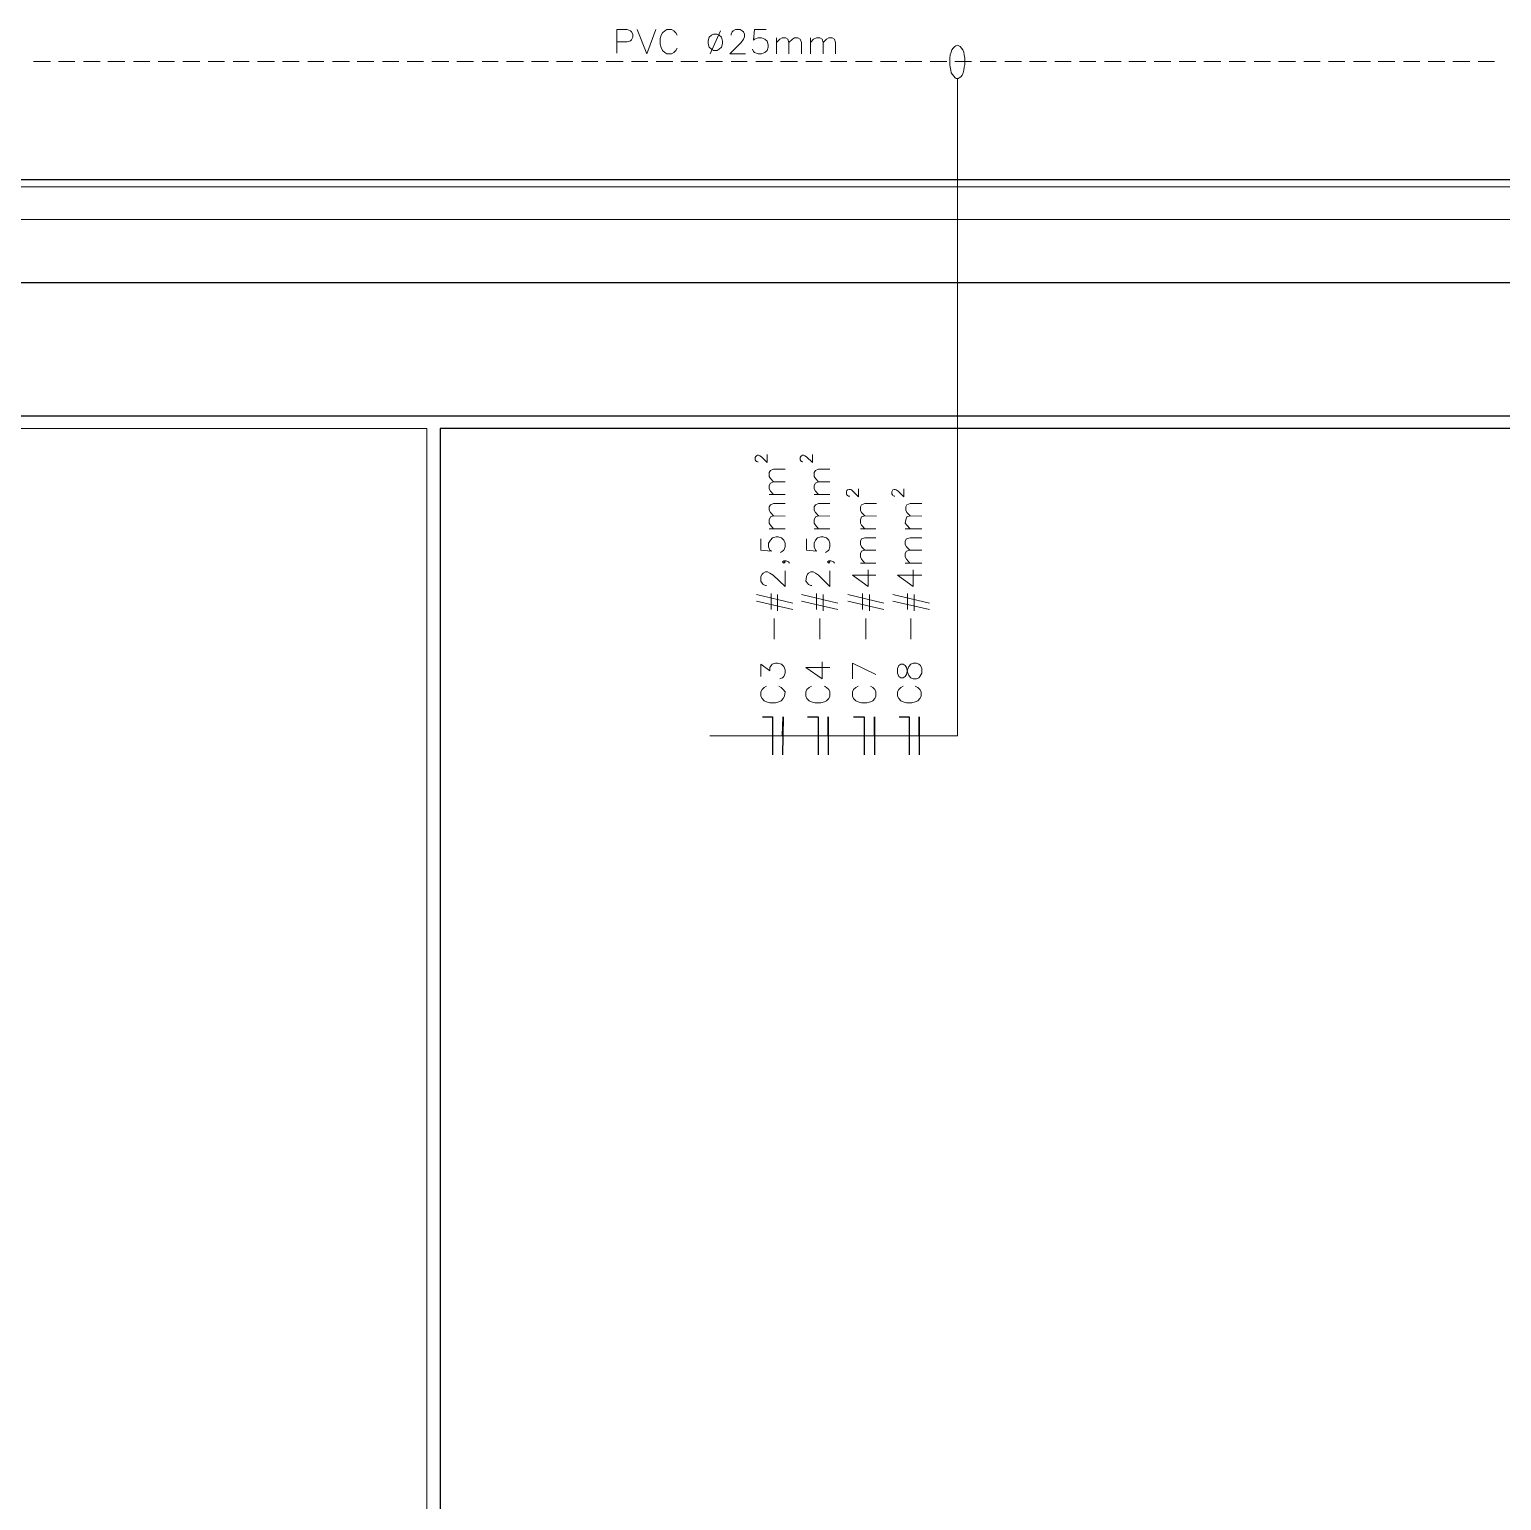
# Model space of a CAD drawing. Header units: millimetres. Extents: x 3240 to 3412, y 1366 to 1426.
# Drawn here: x 3270.64 to 3281.73, y 1405.87 to 1416.95 of the extents above; entities that cross this region are included whole.
import ezdxf

# ---------------------------------------------------------------- set-up
doc = ezdxf.new("R2010")
doc.units = ezdxf.units.MM

msp = doc.modelspace()

# ---------------------------------------------------------------- linework, layer by layer
at = {"color": 7, "linetype": 'Continuous', "lineweight": 15, "true_color": 0x000007}
for points in [[(3275.063, 1416.768), (3275.063, 1416.946), (3275.139, 1416.946), (3275.165, 1416.936), (3275.173, 1416.928), (3275.182, 1416.912), (3275.182, 1416.887), (3275.173, 1416.869), (3275.165, 1416.86), (3275.139, 1416.852), (3275.063, 1416.852)], [(3275.215, 1416.946), (3275.287, 1416.763), (3275.355, 1416.946)], [(3275.516, 1416.903), (3275.507, 1416.92), (3275.491, 1416.936), (3275.473, 1416.946), (3275.44, 1416.946), (3275.423, 1416.936), (3275.405, 1416.92), (3275.397, 1416.903), (3275.388, 1416.879), (3275.388, 1416.836), (3275.397, 1416.811), (3275.405, 1416.789), (3275.423, 1416.773), (3275.44, 1416.763), (3275.473, 1416.763), (3275.491, 1416.773), (3275.507, 1416.789), (3275.516, 1416.806)], [(3275.842, 1416.936), (3275.765, 1416.763), (3275.765, 1416.763)], [(3275.923, 1416.903), (3275.923, 1416.912), (3275.931, 1416.928), (3275.939, 1416.936), (3275.956, 1416.946), (3275.99, 1416.946), (3276.007, 1416.936), (3276.015, 1416.928), (3276.023, 1416.912), (3276.023, 1416.89), (3276.015, 1416.874), (3275.999, 1416.849), (3275.914, 1416.763), (3276.032, 1416.763)], [(3276.186, 1416.946), (3276.1, 1416.946), (3276.091, 1416.865), (3276.1, 1416.874), (3276.126, 1416.882), (3276.151, 1416.882), (3276.176, 1416.874), (3276.194, 1416.857), (3276.202, 1416.831), (3276.202, 1416.814), (3276.194, 1416.789), (3276.176, 1416.773), (3276.151, 1416.763), (3276.126, 1416.763), (3276.1, 1416.773), (3276.091, 1416.781), (3276.083, 1416.798)], [(3276.265, 1416.882), (3276.265, 1416.763), (3276.265, 1416.763)], [(3276.265, 1416.849), (3276.291, 1416.874), (3276.308, 1416.882), (3276.333, 1416.882), (3276.349, 1416.874), (3276.358, 1416.849), (3276.358, 1416.763)], [(3276.358, 1416.849), (3276.384, 1416.874), (3276.401, 1416.882), (3276.425, 1416.882), (3276.444, 1416.874), (3276.452, 1416.849), (3276.452, 1416.763)], [(3276.52, 1416.882), (3276.52, 1416.763), (3276.52, 1416.763)], [(3276.52, 1416.849), (3276.544, 1416.874), (3276.566, 1416.882), (3276.591, 1416.882), (3276.609, 1416.874), (3276.617, 1416.849), (3276.617, 1416.763)], [(3276.617, 1416.849), (3276.642, 1416.874), (3276.659, 1416.882), (3276.685, 1416.882), (3276.702, 1416.874), (3276.71, 1416.849), (3276.71, 1416.763)], [(3270.668, 1416.705), (3270.796, 1416.705), (3270.796, 1416.705)], [(3270.858, 1416.705), (3270.981, 1416.705), (3270.981, 1416.705)], [(3271.045, 1416.705), (3271.171, 1416.705), (3271.171, 1416.705)], [(3271.23, 1416.705), (3271.358, 1416.705), (3271.358, 1416.705)], [(3271.422, 1416.705), (3271.545, 1416.705), (3271.545, 1416.705)], [(3271.608, 1416.705), (3271.73, 1416.705), (3271.73, 1416.705)], [(3271.794, 1416.705), (3271.922, 1416.705), (3271.922, 1416.705)], [(3271.985, 1416.705), (3272.107, 1416.705), (3272.107, 1416.705)], [(3272.172, 1416.705), (3272.294, 1416.705), (3272.294, 1416.705)], [(3272.357, 1416.705), (3272.484, 1416.705), (3272.484, 1416.705)], [(3272.544, 1416.705), (3272.671, 1416.705), (3272.671, 1416.705)], [(3272.734, 1416.705), (3272.856, 1416.705), (3272.856, 1416.705)], [(3272.921, 1416.705), (3273.048, 1416.705), (3273.048, 1416.705)], [(3273.106, 1416.705), (3273.233, 1416.705), (3273.233, 1416.705)], [(3273.298, 1416.705), (3273.42, 1416.705), (3273.42, 1416.705)], [(3273.483, 1416.705), (3273.605, 1416.705), (3273.605, 1416.705)], [(3273.67, 1416.705), (3273.797, 1416.705), (3273.797, 1416.705)], [(3273.857, 1416.705), (3273.983, 1416.705), (3273.983, 1416.705)], [(3274.047, 1416.705), (3274.169, 1416.705), (3274.169, 1416.705)], [(3274.232, 1416.705), (3274.36, 1416.705), (3274.36, 1416.705)], [(3274.419, 1416.705), (3274.547, 1416.705), (3274.547, 1416.705)], [(3274.609, 1416.705), (3274.732, 1416.705), (3274.732, 1416.705)], [(3274.796, 1416.705), (3274.919, 1416.705), (3274.919, 1416.705)], [(3274.982, 1416.705), (3275.109, 1416.705), (3275.109, 1416.705)], [(3275.173, 1416.705), (3275.296, 1416.705), (3275.296, 1416.705)], [(3275.359, 1416.705), (3275.483, 1416.705), (3275.483, 1416.705)], [(3275.545, 1416.705), (3275.673, 1416.705), (3275.673, 1416.705)], [(3275.732, 1416.705), (3275.858, 1416.705), (3275.858, 1416.705)], [(3275.923, 1416.705), (3276.045, 1416.705), (3276.045, 1416.705)], [(3276.108, 1416.705), (3276.235, 1416.705), (3276.235, 1416.705)], [(3276.295, 1416.705), (3276.422, 1416.705), (3276.422, 1416.705)], [(3276.485, 1416.705), (3276.609, 1416.705), (3276.609, 1416.705)], [(3276.672, 1416.705), (3276.794, 1416.705), (3276.794, 1416.705)], [(3276.859, 1416.705), (3276.984, 1416.705), (3276.984, 1416.705)], [(3277.049, 1416.705), (3277.171, 1416.705), (3277.171, 1416.705)], [(3277.234, 1416.705), (3277.358, 1416.705), (3277.358, 1416.705)], [(3277.421, 1416.705), (3277.548, 1416.705), (3277.548, 1416.705)], [(3277.608, 1416.705), (3277.734, 1416.705), (3277.734, 1416.705)], [(3277.798, 1416.705), (3277.92, 1416.705), (3277.92, 1416.705)], [(3277.985, 1416.705), (3278.111, 1416.705), (3278.111, 1416.705)], [(3278.17, 1416.705), (3278.298, 1416.705), (3278.298, 1416.705)], [(3278.36, 1416.705), (3278.484, 1416.705), (3278.484, 1416.705)], [(3278.547, 1416.705), (3278.67, 1416.705), (3278.67, 1416.705)], [(3278.734, 1416.705), (3278.86, 1416.705), (3278.86, 1416.705)], [(3278.919, 1416.705), (3279.047, 1416.705), (3279.047, 1416.705)], [(3279.11, 1416.705), (3279.234, 1416.705), (3279.234, 1416.705)], [(3279.297, 1416.705), (3279.424, 1416.705), (3279.424, 1416.705)], [(3279.483, 1416.705), (3279.611, 1416.705), (3279.611, 1416.705)], [(3279.674, 1416.705), (3279.796, 1416.705), (3279.796, 1416.705)], [(3279.861, 1416.705), (3279.986, 1416.705), (3279.986, 1416.705)], [(3280.046, 1416.705), (3280.173, 1416.705), (3280.173, 1416.705)], [(3280.236, 1416.705), (3280.36, 1416.705), (3280.36, 1416.705)], [(3280.423, 1416.705), (3280.545, 1416.705), (3280.545, 1416.705)], [(3280.61, 1416.705), (3280.737, 1416.705), (3280.737, 1416.705)], [(3280.795, 1416.705), (3280.922, 1416.705), (3280.922, 1416.705)], [(3280.987, 1416.705), (3281.109, 1416.705), (3281.109, 1416.705)], [(3281.172, 1416.705), (3281.299, 1416.705), (3281.299, 1416.705)], [(3281.359, 1416.705), (3281.486, 1416.705), (3281.486, 1416.705)], [(3281.549, 1416.705), (3281.672, 1416.705), (3281.672, 1416.705)], [(3277.628, 1416.578), (3277.628, 1411.627), (3277.628, 1411.627)], [(3276.126, 1413.69), (3276.121, 1413.69), (3276.113, 1413.693), (3276.108, 1413.698), (3276.105, 1413.706), (3276.105, 1413.723), (3276.108, 1413.731), (3276.113, 1413.736), (3276.121, 1413.741), (3276.129, 1413.741), (3276.138, 1413.736), (3276.151, 1413.728), (3276.194, 1413.685), (3276.194, 1413.744)], [(3276.463, 1413.69), (3276.46, 1413.69), (3276.452, 1413.693), (3276.447, 1413.698), (3276.444, 1413.706), (3276.444, 1413.723), (3276.447, 1413.731), (3276.452, 1413.736), (3276.46, 1413.741), (3276.468, 1413.741), (3276.477, 1413.736), (3276.49, 1413.728), (3276.536, 1413.685), (3276.536, 1413.744)], [(3276.243, 1413.538), (3276.219, 1413.563), (3276.21, 1413.579), (3276.21, 1413.609), (3276.219, 1413.625), (3276.243, 1413.635), (3276.329, 1413.635)], [(3276.582, 1413.538), (3276.558, 1413.563), (3276.549, 1413.579), (3276.549, 1413.609), (3276.558, 1413.625), (3276.582, 1413.635), (3276.667, 1413.635)], [(3276.243, 1413.443), (3276.219, 1413.47), (3276.21, 1413.486), (3276.21, 1413.511), (3276.219, 1413.529), (3276.243, 1413.538), (3276.329, 1413.538)], [(3276.582, 1413.443), (3276.558, 1413.47), (3276.549, 1413.486), (3276.549, 1413.511), (3276.558, 1413.529), (3276.582, 1413.538), (3276.667, 1413.538)], [(3276.816, 1413.432), (3276.807, 1413.432), (3276.799, 1413.435), (3276.794, 1413.44), (3276.791, 1413.448), (3276.791, 1413.465), (3276.794, 1413.473), (3276.799, 1413.478), (3276.811, 1413.481), (3276.821, 1413.481), (3276.829, 1413.478), (3276.84, 1413.47), (3276.883, 1413.427), (3276.883, 1413.486)], [(3277.155, 1413.432), (3277.15, 1413.432), (3277.142, 1413.435), (3277.138, 1413.44), (3277.133, 1413.448), (3277.133, 1413.465), (3277.138, 1413.473), (3277.142, 1413.478), (3277.15, 1413.481), (3277.158, 1413.481), (3277.166, 1413.478), (3277.18, 1413.47), (3277.223, 1413.427), (3277.223, 1413.486)], [(3276.21, 1413.443), (3276.329, 1413.443), (3276.329, 1413.443)], [(3276.243, 1413.283), (3276.219, 1413.308), (3276.21, 1413.326), (3276.21, 1413.351), (3276.219, 1413.367), (3276.243, 1413.376), (3276.329, 1413.376)], [(3276.549, 1413.443), (3276.667, 1413.443), (3276.667, 1413.443)], [(3276.582, 1413.283), (3276.558, 1413.308), (3276.549, 1413.326), (3276.549, 1413.351), (3276.558, 1413.367), (3276.582, 1413.376), (3276.667, 1413.376)], [(3276.93, 1413.283), (3276.905, 1413.308), (3276.897, 1413.326), (3276.897, 1413.351), (3276.905, 1413.367), (3276.93, 1413.376), (3277.019, 1413.376)], [(3277.272, 1413.283), (3277.247, 1413.308), (3277.239, 1413.326), (3277.239, 1413.351), (3277.247, 1413.367), (3277.272, 1413.376), (3277.358, 1413.376)], [(3276.243, 1413.185), (3276.219, 1413.212), (3276.21, 1413.228), (3276.21, 1413.253), (3276.219, 1413.275), (3276.243, 1413.283), (3276.329, 1413.28)], [(3276.582, 1413.185), (3276.558, 1413.212), (3276.549, 1413.228), (3276.549, 1413.253), (3276.558, 1413.275), (3276.582, 1413.283), (3276.667, 1413.28)], [(3276.93, 1413.185), (3276.905, 1413.212), (3276.897, 1413.228), (3276.897, 1413.253), (3276.905, 1413.275), (3276.93, 1413.283), (3277.019, 1413.28)], [(3277.272, 1413.185), (3277.247, 1413.212), (3277.234, 1413.228), (3277.239, 1413.253), (3277.247, 1413.275), (3277.272, 1413.283), (3277.358, 1413.28)], [(3276.21, 1413.185), (3276.329, 1413.185), (3276.329, 1413.185)], [(3276.549, 1413.185), (3276.667, 1413.185), (3276.667, 1413.185)], [(3276.897, 1413.185), (3277.014, 1413.185), (3277.014, 1413.185)], [(3277.234, 1413.185), (3277.358, 1413.185), (3277.358, 1413.185)], [(3276.146, 1413.109), (3276.146, 1413.025), (3276.227, 1413.017), (3276.214, 1413.025), (3276.205, 1413.05), (3276.205, 1413.076), (3276.219, 1413.101), (3276.235, 1413.118), (3276.262, 1413.126), (3276.278, 1413.126), (3276.303, 1413.118), (3276.32, 1413.101), (3276.329, 1413.076), (3276.329, 1413.05), (3276.32, 1413.025), (3276.311, 1413.017), (3276.295, 1413.008)], [(3276.49, 1413.109), (3276.49, 1413.025), (3276.566, 1413.017), (3276.558, 1413.025), (3276.549, 1413.05), (3276.549, 1413.076), (3276.558, 1413.101), (3276.574, 1413.118), (3276.599, 1413.126), (3276.617, 1413.126), (3276.642, 1413.118), (3276.659, 1413.101), (3276.667, 1413.076), (3276.667, 1413.05), (3276.659, 1413.025), (3276.65, 1413.017), (3276.634, 1413.008)], [(3276.93, 1413.025), (3276.905, 1413.05), (3276.897, 1413.068), (3276.897, 1413.093), (3276.905, 1413.109), (3276.93, 1413.118), (3277.014, 1413.118)], [(3277.269, 1413.025), (3277.244, 1413.05), (3277.234, 1413.068), (3277.234, 1413.093), (3277.244, 1413.109), (3277.272, 1413.118), (3277.358, 1413.118)], [(3276.32, 1412.944), (3276.329, 1412.936), (3276.32, 1412.927), (3276.311, 1412.936), (3276.32, 1412.944), (3276.338, 1412.944), (3276.354, 1412.936), (3276.363, 1412.927)], [(3276.659, 1412.944), (3276.667, 1412.936), (3276.659, 1412.927), (3276.65, 1412.936), (3276.659, 1412.944), (3276.675, 1412.944), (3276.693, 1412.936), (3276.702, 1412.927)], [(3276.93, 1412.927), (3276.905, 1412.957), (3276.897, 1412.974), (3276.897, 1413), (3276.905, 1413.017), (3276.93, 1413.025), (3277.014, 1413.025)], [(3276.897, 1412.927), (3277.014, 1412.927), (3277.014, 1412.927)], [(3277.269, 1412.927), (3277.244, 1412.957), (3277.234, 1412.974), (3277.234, 1413), (3277.244, 1413.017), (3277.269, 1413.025), (3277.358, 1413.025)], [(3277.234, 1412.927), (3277.358, 1412.927), (3277.358, 1412.927)], [(3276.189, 1412.759), (3276.181, 1412.759), (3276.164, 1412.767), (3276.156, 1412.775), (3276.146, 1412.792), (3276.146, 1412.827), (3276.156, 1412.843), (3276.164, 1412.851), (3276.181, 1412.86), (3276.197, 1412.86), (3276.214, 1412.851), (3276.24, 1412.835), (3276.329, 1412.75), (3276.329, 1412.868)], [(3276.531, 1412.759), (3276.523, 1412.759), (3276.506, 1412.767), (3276.498, 1412.775), (3276.485, 1412.792), (3276.49, 1412.827), (3276.498, 1412.843), (3276.506, 1412.851), (3276.523, 1412.86), (3276.541, 1412.86), (3276.558, 1412.851), (3276.582, 1412.835), (3276.667, 1412.75), (3276.667, 1412.868)], [(3277.014, 1412.835), (3276.837, 1412.835), (3276.955, 1412.75), (3276.955, 1412.876)], [(3277.358, 1412.835), (3277.176, 1412.835), (3277.294, 1412.75), (3277.294, 1412.876)], [(3276.224, 1412.577), (3276.224, 1412.699), (3276.224, 1412.699)], [(3276.566, 1412.577), (3276.566, 1412.699), (3276.566, 1412.699)], [(3276.913, 1412.577), (3276.913, 1412.699), (3276.913, 1412.699)], [(3277.252, 1412.577), (3277.252, 1412.699), (3277.252, 1412.699)], [(3276.113, 1412.691), (3276.387, 1412.626), (3276.387, 1412.626)], [(3276.113, 1412.64), (3276.387, 1412.577), (3276.387, 1412.577)], [(3276.273, 1412.567), (3276.273, 1412.691), (3276.273, 1412.691)], [(3276.452, 1412.691), (3276.726, 1412.626), (3276.726, 1412.626)], [(3276.452, 1412.64), (3276.726, 1412.577), (3276.726, 1412.577)], [(3276.617, 1412.567), (3276.617, 1412.691), (3276.617, 1412.691)], [(3276.802, 1412.691), (3277.074, 1412.626), (3277.074, 1412.626)], [(3276.802, 1412.64), (3277.074, 1412.577), (3277.074, 1412.577)], [(3276.965, 1412.567), (3276.965, 1412.691), (3276.965, 1412.691)], [(3277.142, 1412.691), (3277.416, 1412.626), (3277.416, 1412.626)], [(3277.142, 1412.64), (3277.416, 1412.577), (3277.416, 1412.577)], [(3277.302, 1412.567), (3277.302, 1412.691), (3277.302, 1412.691)], [(3276.248, 1412.355), (3276.248, 1412.509), (3276.248, 1412.509)], [(3276.591, 1412.355), (3276.591, 1412.509), (3276.591, 1412.509)], [(3276.938, 1412.355), (3276.938, 1412.509), (3276.938, 1412.509)], [(3277.277, 1412.355), (3277.277, 1412.509), (3277.277, 1412.509)], [(3276.146, 1412.072), (3276.146, 1412.165), (3276.214, 1412.115), (3276.214, 1412.14), (3276.224, 1412.157), (3276.232, 1412.165), (3276.257, 1412.173), (3276.273, 1412.173), (3276.303, 1412.165), (3276.32, 1412.148), (3276.329, 1412.124), (3276.329, 1412.097), (3276.32, 1412.072), (3276.311, 1412.064), (3276.291, 1412.056)], [(3276.667, 1412.14), (3276.485, 1412.14), (3276.609, 1412.056), (3276.609, 1412.183)], [(3277.014, 1412.089), (3276.837, 1412.173), (3276.837, 1412.056)], [(3276.189, 1412), (3276.172, 1411.991), (3276.156, 1411.975), (3276.146, 1411.958), (3276.146, 1411.924), (3276.156, 1411.907), (3276.172, 1411.89), (3276.189, 1411.882), (3276.214, 1411.874), (3276.257, 1411.874), (3276.281, 1411.882), (3276.3, 1411.89), (3276.316, 1411.907), (3276.324, 1411.924), (3276.329, 1411.958), (3276.316, 1411.975), (3276.3, 1411.991), (3276.281, 1412)], [(3276.528, 1412), (3276.511, 1411.991), (3276.493, 1411.975), (3276.485, 1411.958), (3276.485, 1411.924), (3276.493, 1411.907), (3276.511, 1411.89), (3276.528, 1411.882), (3276.553, 1411.874), (3276.599, 1411.874), (3276.625, 1411.882), (3276.642, 1411.89), (3276.659, 1411.907), (3276.667, 1411.924), (3276.667, 1411.958), (3276.659, 1411.975), (3276.642, 1411.991), (3276.625, 1412)], [(3276.879, 1412), (3276.862, 1411.991), (3276.845, 1411.975), (3276.837, 1411.958), (3276.837, 1411.924), (3276.845, 1411.907), (3276.862, 1411.89), (3276.879, 1411.882), (3276.905, 1411.874), (3276.946, 1411.874), (3276.973, 1411.882), (3276.989, 1411.89), (3277.006, 1411.907), (3277.014, 1411.924), (3277.014, 1411.958), (3277.006, 1411.975), (3276.989, 1411.991), (3276.973, 1412)], [(3277.218, 1412), (3277.201, 1411.991), (3277.185, 1411.975), (3277.176, 1411.958), (3277.176, 1411.924), (3277.185, 1411.907), (3277.201, 1411.89), (3277.218, 1411.882), (3277.244, 1411.874), (3277.285, 1411.874), (3277.31, 1411.882), (3277.328, 1411.89), (3277.345, 1411.907), (3277.353, 1411.924), (3277.353, 1411.958), (3277.345, 1411.975), (3277.328, 1411.991), (3277.31, 1412)], [(3275.762, 1411.627), (3277.628, 1411.627), (3277.628, 1411.627)]]:
    msp.add_lwpolyline(points, dxfattribs=at)
for points in [[(3275.79, 1416.912), (3275.774, 1416.903), (3275.757, 1416.887), (3275.749, 1416.86), (3275.749, 1416.841), (3275.757, 1416.814), (3275.774, 1416.798), (3275.79, 1416.789), (3275.817, 1416.789), (3275.833, 1416.798), (3275.85, 1416.814), (3275.858, 1416.841), (3275.858, 1416.857), (3275.85, 1416.887), (3275.833, 1416.903), (3275.817, 1416.912)], [(3277.628, 1416.827), (3277.616, 1416.822), (3277.608, 1416.819), (3277.595, 1416.806), (3277.586, 1416.793), (3277.581, 1416.776), (3277.573, 1416.755), (3277.57, 1416.73), (3277.57, 1416.708), (3277.57, 1416.683), (3277.573, 1416.662), (3277.578, 1416.64), (3277.581, 1416.619), (3277.59, 1416.607), (3277.6, 1416.594), (3277.611, 1416.581), (3277.619, 1416.578), (3277.633, 1416.578), (3277.641, 1416.581), (3277.654, 1416.589), (3277.662, 1416.602), (3277.671, 1416.619), (3277.676, 1416.64), (3277.679, 1416.662), (3277.684, 1416.683), (3277.684, 1416.708), (3277.684, 1416.73), (3277.679, 1416.755), (3277.676, 1416.776), (3277.667, 1416.793), (3277.658, 1416.806), (3277.649, 1416.819), (3277.638, 1416.822)], [(3277.176, 1412.097), (3277.185, 1412.072), (3277.201, 1412.064), (3277.218, 1412.064), (3277.234, 1412.072), (3277.244, 1412.089), (3277.252, 1412.124), (3277.261, 1412.148), (3277.277, 1412.165), (3277.294, 1412.173), (3277.32, 1412.173), (3277.337, 1412.165), (3277.35, 1412.157), (3277.358, 1412.132), (3277.358, 1412.097), (3277.345, 1412.072), (3277.337, 1412.064), (3277.32, 1412.056), (3277.294, 1412.056), (3277.277, 1412.064), (3277.261, 1412.081), (3277.252, 1412.105), (3277.244, 1412.14), (3277.234, 1412.157), (3277.218, 1412.165), (3277.201, 1412.165), (3277.185, 1412.157), (3277.176, 1412.132)]]:
    msp.add_lwpolyline(points, close=True, dxfattribs=at)
at = {"color": 7, "linetype": 'Continuous', "lineweight": -2, "true_color": 0x000007}
for points in [[(3297.964, 1387.259), (3249.402, 1387.259), (3249.402, 1415.815), (3297.964, 1415.815)], [(3250.176, 1415.041), (3297.19, 1415.041), (3297.19, 1388.036), (3250.176, 1388.036)], [(3250.176, 1415.041), (3297.19, 1415.041), (3297.19, 1388.036), (3250.176, 1388.036)], [(3251.175, 1414.036), (3296.188, 1414.036), (3296.188, 1389.035), (3251.175, 1389.035)]]:
    msp.add_lwpolyline(points, close=True, dxfattribs=at)
at = {"color": 7, "linetype": 'Continuous', "lineweight": 5, "true_color": 0x000007}
msp.add_lwpolyline([(3269.656, 1415.514), (3297.663, 1415.514), (3297.663, 1387.56), (3269.656, 1387.56), (3269.656, 1387.312), (3297.914, 1387.312), (3297.914, 1415.762), (3269.656, 1415.762)], close=True, dxfattribs=at)
msp.add_lwpolyline([(3273.632, 1389.136), (3251.276, 1389.136), (3251.276, 1393.934), (3259.375, 1393.934), (3259.375, 1409.138), (3251.276, 1409.138), (3251.276, 1413.94), (3273.632, 1413.94), (3273.632, 1401.767)], dxfattribs=at)
at = {"color": 7, "linetype": 'Continuous', "lineweight": -2, "true_color": 0x000007}
msp.add_lwpolyline([(3273.731, 1389.134), (3296.089, 1389.134), (3296.089, 1393.934), (3287.984, 1393.934), (3287.984, 1409.137), (3296.089, 1409.137), (3296.089, 1413.94), (3273.731, 1413.94), (3273.731, 1401.767)], dxfattribs=at)
at = {"color": 7, "linetype": 'Continuous', "lineweight": 25, "true_color": 0x000007}
for points in [[(3276.159, 1411.768), (3276.235, 1411.768), (3276.235, 1411.484)], [(3276.311, 1411.627), (3276.316, 1411.768), (3276.311, 1411.484)], [(3276.498, 1411.768), (3276.579, 1411.768), (3276.579, 1411.484)], [(3276.655, 1411.627), (3276.655, 1411.768), (3276.655, 1411.484)], [(3276.845, 1411.768), (3276.926, 1411.768), (3276.926, 1411.484)], [(3277.003, 1411.627), (3277.003, 1411.768), (3277.003, 1411.484)], [(3277.188, 1411.768), (3277.264, 1411.768), (3277.264, 1411.484)], [(3277.34, 1411.627), (3277.34, 1411.768), (3277.34, 1411.484)]]:
    msp.add_lwpolyline(points, dxfattribs=at)

doc.saveas('drawing.dxf')
